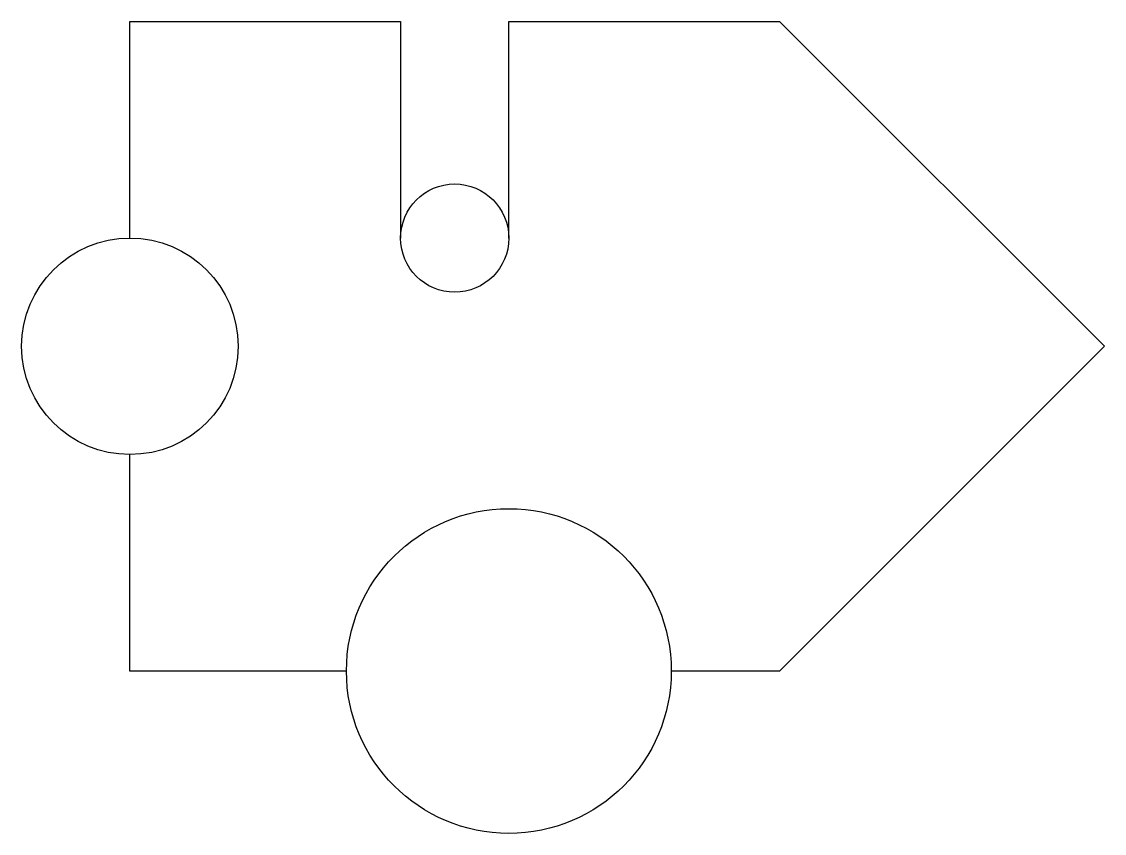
# Model space of a CAD drawing. Header units: millimetres. Extents: x -10 to 90, y -15 to 60.
import ezdxf

# ---------------------------------------------------------------- set-up
doc = ezdxf.new("R2010")
doc.units = ezdxf.units.MM

msp = doc.modelspace()

# ---------------------------------------------------------------- linework, layer by layer
for p, q in [((0, 40), (0, 60)), ((0, 60), (25, 60)), ((25, 60), (25, 40)), ((35, 40), (35, 60)), ((35, 60), (60, 60)), ((60, 60), (90, 30)), ((90, 30), (60, 0)), ((0, 0), (0, 20)), ((20, 0), (0, 0)), ((60, 0), (50, 0))]:
    msp.add_line(p, q)
for centre, radius in [((30, 40), 5), ((0, 30), 10), ((35, 0), 15)]:
    msp.add_circle(centre, radius)

doc.saveas('drawing.dxf')
